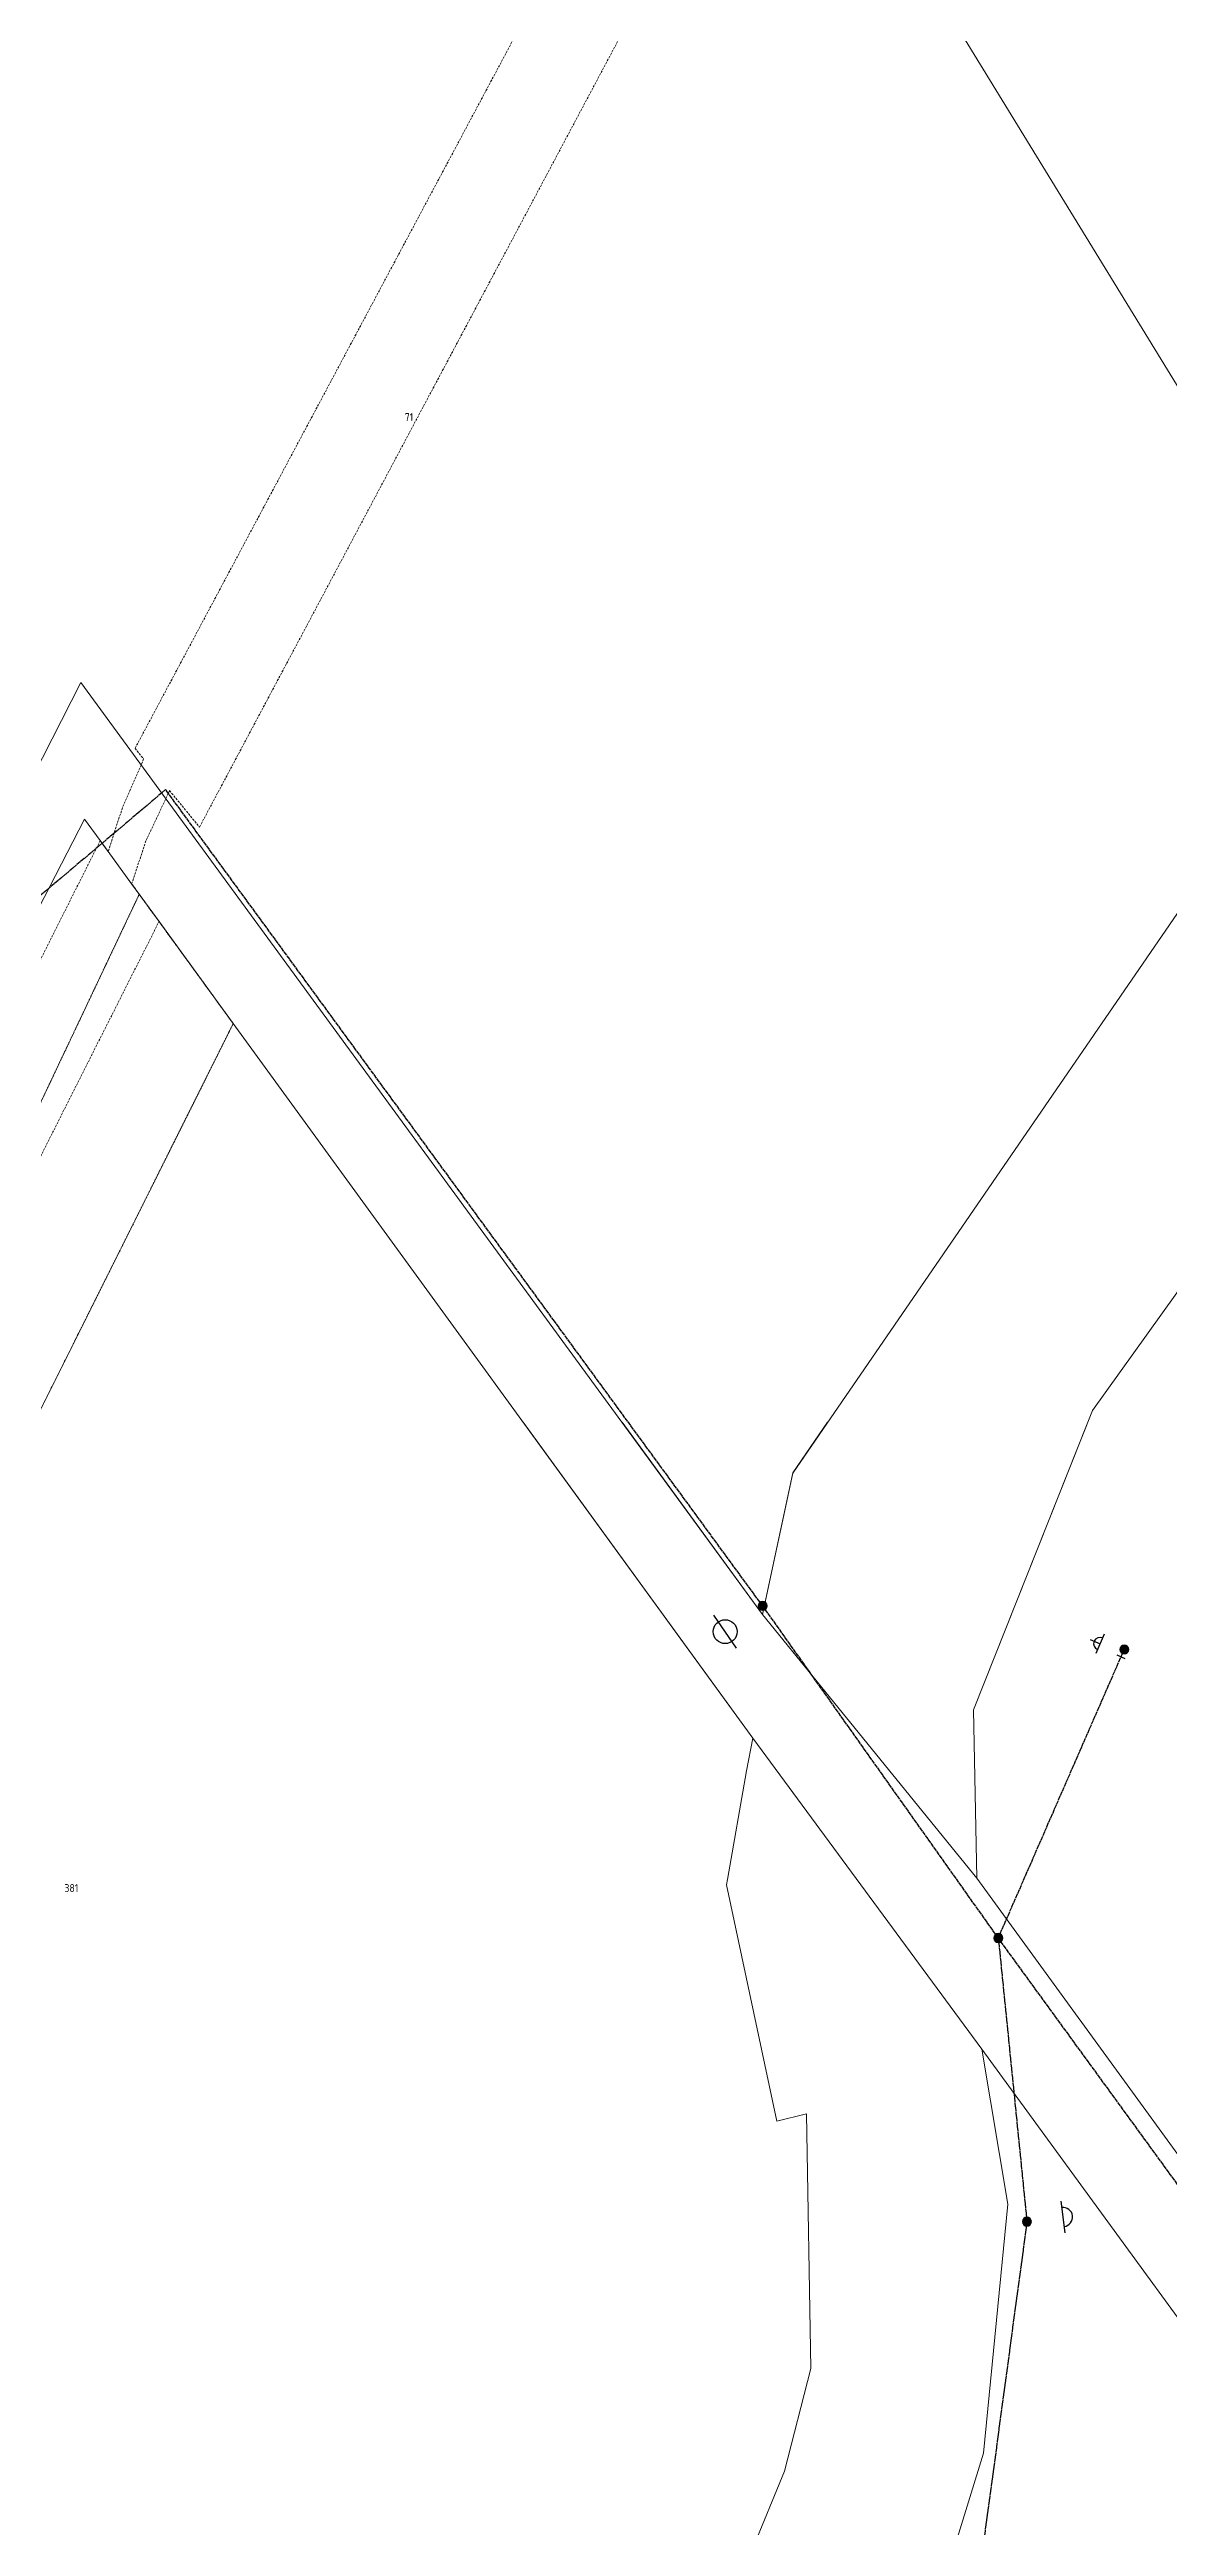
# Model space of a CAD drawing. Extents: x 294483 to 298733, y 6233899 to 6239242.
# Drawn here: x 297383 to 297636, y 6236645 to 6237206 of the extents above; entities that cross this region are included whole.
import ezdxf
from ezdxf.enums import TextEntityAlignment as Align

# ---------------------------------------------------------------- set-up
doc = ezdxf.new("R2010")
doc.units = 0
for name, pattern in [('Cable Exist OH', [1, 1, 0]), ('DASHED', [0.75, 0.5, -0.25]), ('HIDDEN', [9.525, 6.35, -3.175]), ('HIDDEN2', [0.1875, 0.125, -0.0625])]:
    doc.linetypes.add(name, pattern=pattern)
for name, color, linetype, lineweight in [('Cadastre Easements_SP_EXT', 9, 'Continuous', 5), ('Cadastre Land Parcels_SP_EXT', 9, 'Continuous', 5), ('Cadastre Other Property_SP_EXT', 9, 'HIDDEN', 5), ('Cadastre Roads_SP_EXT', 94, 'Continuous', 15)]:
    doc.layers.add(name, color=color, linetype=linetype, lineweight=lineweight)
doc.layers.add('Equip_SP_HV_EXT', color=7, linetype='Continuous')
doc.layers.add('SupportsOH_SP_TR_HV_LV_SL_EXT', color=7, linetype='Continuous')
doc.layers.add('Mains_HV_EXT', color=1, linetype='Continuous', lineweight=25, true_color=0xff0000)
doc.styles.add('HVSW_LABEL', font='arial.ttf')
doc.styles.add('POLE_LABEL', font='arial.ttf')
doc.styles.get("Standard").update_dxf_attribs({"font": 'isocp.shx'})

# ---------------------------------------------------------------- blocks, each defined once
blk = doc.blocks.new('POLE_EXT')
blk.add_hatch(color=256).paths.add_polyline_path([(-1, 0, 1), (1, 0, 1)])
blk.add_lwpolyline([(-1, 0, 1), (1, 0, 1)], format="xyb", close=True)
for tag, height, flags, p in [('pNumber', 2.5, 8, (-17.84, 2.07)), ('OWNED_BY', 0.2, 9, (1.35, -0.4)), ('PARENT', 0.2, 9, (1.35, -0.6)), ('SPECIAL_USE', 0.2, 9, (1.35, -0.8)), ('STATE', 0.2, 9, (1.35, -1)), ('USAGE', 0.2, 9, (1.35, -1.2)), ('cLV', 0.2, 9, (1.35, -1.4)), ('hDepth', 0.2, 9, (1.35, -1.6)), ('hDia', 0.2, 9, (1.35, -1.8)), ('cHV', 0.2, 9, (1.35, -2)), ('LBRACKET', 0.2, 9, (1.35, -2.2)), ('LExisting', 0.2, 9, (1.35, -2.4)), ('LANTNUMBER', 0.2, 9, (1.35, -2.6)), ('LOther', 0.2, 9, (1.35, -2.8)), ('LRemove', 0.2, 9, (1.35, -3)), ('LEGEND', 0.2, 9, (1.35, -3.2)), ('cLinedev', 0.2, 9, (1.35, -3.4)), ('LOCATION', 0.2, 9, (1.35, -3.6)), ('pExisting', 0.2, 9, (1.35, -3.8)), ('PFNUMBER', 0.2, 9, (1.35, -4)), ('NEWPFNUMBER', 0.2, 9, (1.35, -4.2)), ('pFooting', 0.2, 9, (1.35, -4.4)), ('pNew', 0.2, 9, (1.35, -4.6)), ('pRelocate', 0.2, 9, (1.35, -5)), ('pRemove', 0.2, 9, (1.35, -5.2)), ('pReplace', 0.2, 9, (1.35, -5.4)), ('pStay', 0.2, 9, (1.35, -5.6)), ('pType', 0.2, 9, (1.35, -5.8)), ('cspan', 0.2, 9, (1.35, -6)), ('STREETNAME', 0.2, 9, (1.35, -6.2)), ('SUBURB', 0.2, 9, (1.35, -6.4)), ('NOTES', 0.2, 9, (1.35, -6.6)), ('MAINTAINED_BY', 0.2, 9, (1.36, -6.81)), ('OPERATED_BY', 0.2, 9, (1.36, -7.01))]:
    blk.add_attdef(tag, text='', height=height, dxfattribs=dict(flags=flags)).set_placement(p, align=Align.MIDDLE_LEFT)
at = {"style": 'POLE_LABEL'}
for tag, height, flags, p in [('STRUCTURE_PLANT_NUMBER', 0.2, 9, (1.35, 0.03)), ('ASSET_NUM', 2.5, 8, (2, 2)), ('STREET_CODE', 0.2, 9, (1.35, -0.2))]:
    blk.add_attdef(tag, text='', height=height, dxfattribs=dict(at, flags=flags)).set_placement(p, align=Align.MIDDLE_LEFT)
at = {"flags": 1}
blk.add_attdef('Z', (1.35, -7.33), '', height=0.2, dxfattribs=at)
blk = doc.blocks.new('HV_USL_CLOSED_EXT')
blk.add_line((2.4, 5.5), (-2.4, 5.5))
blk.add_lwpolyline([(1.44, 5.5, 0.414214), (0, 6.94, 0.414214), (-1.44, 5.5)], format="xyb")
for tag, height, flags, p in [('STREET_CODE', 0.2, 9, (1.5, 0)), ('ASSET_NUM', 2.5, 8, (2, 2)), ('ACTUAL_STATUS', 0.2, 9, (1.5, -0.2)), ('STATE', 0.2, 9, (1.5, -1.8)), ('SWITCH_TYPE', 0.2, 9, (1.5, -2)), ('STREETNAME', 0.2, 9, (1.5, -2.8)), ('SUBURB', 0.2, 9, (1.5, -3)), ('Z', 0.2, 1, (1.5, -3.6)), ('CONSTRUCTED_VOLTAGE', 0.2, 9, (1.5, -0.4)), ('NO_PHASES', 0.2, 9, (1.5, -0.6)), ('OPERATING_VOLTAGE', 0.2, 9, (1.5, -0.8)), ('ORIENTATION', 0.2, 9, (1.5, -1)), ('OWNED_BY', 0.2, 9, (1.5, -1.2)), ('OPERATED_BY', 0.2, 9, (1.5, -1.4)), ('MAINTAINED_BY', 0.2, 9, (1.5, -1.6)), ('USAGE', 0.2, 9, (1.5, -2.2)), ('LEGEND', 0.2, 9, (1.5, -2.4)), ('LOCATION', 0.2, 9, (1.5, -2.6)), ('NOTES', 0.2, 9, (1.5, -3.2)), ('LABEL_ALIGNMENT', 0.2, 9, (1.5, -3.4))]:
    blk.add_attdef(tag, text='', height=height, dxfattribs=dict(flags=flags)).set_placement(p, align=Align.MIDDLE_LEFT)
blk = doc.blocks.new('HV_USL_OPEN_EXT')
for p, q in [((0, 7.9), (0, 5.5)), ((2.4, 5.5), (-2.4, 5.5))]:
    blk.add_line(p, q)
blk.add_lwpolyline([(1.44, 5.5, 1), (-1.44, 5.5)], format="xyb")
for tag, height, flags, p in [('STREET_CODE', 0.2, 9, (1.5, 0)), ('ASSET_NUM', 2.5, 8, (2, 2)), ('ACTUAL_STATUS', 0.2, 9, (1.5, -0.2)), ('STATE', 0.2, 9, (1.5, -1.8)), ('SWITCH_TYPE', 0.2, 9, (1.5, -2)), ('STREETNAME', 0.2, 9, (1.5, -2.8)), ('SUBURB', 0.2, 9, (1.5, -3)), ('Z', 0.2, 1, (1.5, -3.6)), ('CONSTRUCTED_VOLTAGE', 0.2, 9, (1.5, -0.4)), ('NO_PHASES', 0.2, 9, (1.5, -0.6)), ('OPERATING_VOLTAGE', 0.2, 9, (1.5, -0.8)), ('ORIENTATION', 0.2, 9, (1.5, -1)), ('OWNED_BY', 0.2, 9, (1.5, -1.2)), ('OPERATED_BY', 0.2, 9, (1.5, -1.4)), ('MAINTAINED_BY', 0.2, 9, (1.5, -1.6)), ('USAGE', 0.2, 9, (1.5, -2.2)), ('LEGEND', 0.2, 9, (1.5, -2.4)), ('LOCATION', 0.2, 9, (1.5, -2.6)), ('NOTES', 0.2, 9, (1.5, -3.2)), ('LABEL_ALIGNMENT', 0.2, 9, (1.5, -3.4))]:
    blk.add_attdef(tag, text='', height=height, dxfattribs=dict(flags=flags)).set_placement(p, align=Align.MIDDLE_LEFT)
blk = doc.blocks.new('HV_ABS_CLOSED_EXT')
blk.add_line((-3, 6.87), (3, 6.87))
blk.add_circle((0, 6.87), 1.8)
at = {"style": 'HVSW_LABEL'}
for tag, height, flags, p in [('ASSET_NUM', 3.5, 8, (2, 2)), ('STREET_CODE', 0.2, 9, (0, -0.2))]:
    blk.add_attdef(tag, text='', height=height, dxfattribs=dict(at, flags=flags)).set_placement(p, align=Align.MIDDLE_LEFT)
at = {"flags": 1}
blk.add_attdef('Z', (0, 0), '', height=0.2, dxfattribs=at)
at = {"flags": 9}
for tag, p in [('ACTUAL_STATUS', (0, -0.4)), ('STATE', (0, -1.6)), ('SWITCH_TYPE', (0, -1.8)), ('STREETNAME', (0, -2.6)), ('SUBURB', (0, -2.8)), ('CONSTRUCTED_VOLTAGE', (0, -0.6)), ('NO_PHASES', (0, -0.8)), ('OPERATING_VOLTAGE', (0, -1)), ('ORIENTATION', (0, -1.2)), ('OWNED_BY', (0, -1.4)), ('USAGE', (0, -2)), ('LEGEND', (0, -2.2)), ('LOCATION', (0, -2.4)), ('NOTES', (0, -3))]:
    blk.add_attdef(tag, text='', height=0.2, dxfattribs=at).set_placement(p, align=Align.MIDDLE_LEFT)
blk = doc.blocks.new('End Shackle_EXT')
blk.add_wipeout([(0, 0.25), (1.81, 0.25), (1.82, -0.25), (0, -0.25)])
blk.add_line((1.81, -1), (1.81, 1))
at = {"flags": 1}
blk.add_attdef('Z', (0, 0), '', height=0.2, dxfattribs=at)
at = {"flags": 9}
for tag, p in [('CONNECTOR_TYPE', (0, 0)), ('STATE', (0, -1.2)), ('CONSTRUCTED_VOLTAGE', (0, -0.2)), ('NO_PHASES', (0, -0.4)), ('OPERATING_VOLTAGE', (0, -0.6)), ('ORIENTATION', (0, -0.8)), ('OWNED_BY', (0, -1)), ('USAGE', (0, -1.4)), ('NOTES', (0, -1.6))]:
    blk.add_attdef(tag, text='', height=0.2, dxfattribs=at).set_placement(p, align=Align.MIDDLE_LEFT)

msp = doc.modelspace()

# ---------------------------------------------------------------- linework, layer by layer
at = {"layer": 'Cadastre Easements_SP_EXT', "linetype": 'DASHED'}
for points in [[(297533.31353, 6237293.89249), (297402.07684, 6237047.92571), (297404.03356, 6237045.53684), (297399.21967, 6237034.47582), (297395.98812, 6237024.58554), (297394.19782, 6237027.04886), (297311.02711, 6236861.3255), (297295.64647, 6236847.05305), (297293.17622, 6236842.24284), (297288.83128, 6236839.27227), (297279.26864, 6236834.04938), (297268.49716, 6236826.43242), (297271.05916, 6236831.13616), (297230.06481, 6236797.24178), (297200.86378, 6236740.57507), (297185.11871, 6236709.00183), (297046.42607, 6236576.87183)], [(297028.88637, 6236532.631), (297202.66079, 6236697.1676), (297204.75969, 6236701.32449), (297217.14618, 6236725.85921), (297244.84969, 6236780.73129), (297257.31496, 6236805.42182), (297269.97693, 6236814.51249), (297283.02669, 6236822.29565), (297275.99878, 6236808.81697), (297270.94447, 6236798.97712), (297269.11521, 6236795.41793), (297326.99681, 6236849.09525), (297407.51787, 6237008.72534), (297403.0301, 6237014.89933), (297401.31749, 6237017.25574), (297404.59383, 6237027.11118), (297409.89787, 6237038.37865), (297416.67692, 6237030.10512), (297546.17286, 6237273.42831)]]:
    msp.add_lwpolyline(points, dxfattribs=at)
msp.add_lwpolyline([(297344.2026, 6236825.11798), (297424.31033, 6236985.62321), (297407.51787, 6237008.72534), (297403.0301, 6237014.89933), (297326.87368, 6236853.91563), (297324.69601, 6236849.33351), (297270.94447, 6236798.97712), (297269.11521, 6236795.41793), (297242.37036, 6236743.36342), (297230.28684, 6236719.8458), (297344.2026, 6236825.11798)], close=True, dxfattribs=at)
at = {"layer": 'Cadastre Land Parcels_SP_EXT', "linetype": 'Continuous'}
for points in [[(297416.94511, 6237490.69837), (297362.0554, 6237357.161), (297215.64452, 6237000.94214), (297291.07537, 6236880.78575), (297296.41348, 6236879.39522), (297389.84625, 6237062.85208), (297544.17252, 6236851.83579), (297550.99604, 6236883.86688), (297676.31335, 6237066.3376), (297682.73575, 6237056.16451), (297683.03219, 6237056.5976), (297416.94511, 6237490.69837)], [(297617.78674, 6236895.34409), (297591.8671, 6236830.20841), (297592.63577, 6236792.1064), (297685.45277, 6236664.51435), (297697.05128, 6236648.57261), (297700.84376, 6236643.35824), (297761.28977, 6236560.26861), (297900.07135, 6236369.49223), (297988.10338, 6236320.11695), (298062.17779, 6236461.95166), (298063.54358, 6236464.56887), (298062.02126, 6236466.95429), (297939.06482, 6236659.58177), (297934.12534, 6236656.86536), (297837.72204, 6236810.04755), (297705.90162, 6237019.49528), (297618.85996, 6236898.041)]]:
    msp.add_lwpolyline(points, close=True, dxfattribs=at)
for points in [[(297527.15904, 6236604.46003), (297549.14803, 6236657.90497), (297555.07003, 6236681.08504), (297554.086, 6236738.74301), (297547.36001, 6236737.13704), (297535.95997, 6236790.653), (297535.95997, 6236790.653), (297536.174, 6236791.85), (297540.48402, 6236816.41203), (297541.91103, 6236823.84504), (297424.31002, 6236985.62296), (297407.51799, 6237008.72504), (297403.02998, 6237014.89904), (297401.31801, 6237017.25602), (297395.98802, 6237024.58604), (297394.19796, 6237027.04902), (297390.64204, 6237031.94), (297373.68704, 6236998.89397)], [(297527.15904, 6236604.46009), (297549.14803, 6236657.90504), (297555.07003, 6236681.0851), (297554.086, 6236738.74307), (297547.36, 6236737.1371), (297535.95997, 6236790.65306), (297536.174, 6236791.85006), (297540.48402, 6236816.41209), (297541.91103, 6236823.8451), (297489.93637, 6236895.34409)], [(297512.35288, 6236895.34409), (297544.17252, 6236851.83585), (297550.99604, 6236883.86694), (297558.87832, 6236895.34409)], [(297558.87832, 6236895.34409), (297550.99604, 6236883.86694), (297544.17252, 6236851.83585), (297592.63577, 6236792.1064), (297591.8671, 6236830.20841), (297617.78674, 6236895.34409)], [(297576.779, 6236605.62803), (297594.19802, 6236661.90703), (297599.65804, 6236718.3181), (297593.79602, 6236753.39003), (297593.79602, 6236753.39003), (297541.91103, 6236823.8451), (297540.48402, 6236816.41209), (297536.174, 6236791.85006), (297535.95997, 6236790.65306), (297547.36, 6236737.1371), (297554.086, 6236738.74307), (297555.07003, 6236681.0851), (297549.14803, 6236657.90504), (297527.15904, 6236604.46009)], [(297803.30703, 6236177.59607), (297737.69798, 6236281.99904), (297868.23398, 6236377.26506), (297868.23398, 6236377.26506), (297688.00903, 6236624.26409), (297684.21002, 6236629.47209), (297672.62599, 6236645.34908), (297672.62299, 6236645.35306), (297593.79602, 6236753.39003), (297599.65804, 6236718.3181), (297594.19802, 6236661.90703), (297576.779, 6236605.62803), (297545.81498, 6236557.90509), (297366.16198, 6236389.77402), (297359.73401, 6236385.11006), (297421.83997, 6236300.2081), (297421.84403, 6236300.20104), (297432.73103, 6236285.09704), (297436.26001, 6236280.20209)]]:
    msp.add_lwpolyline(points, dxfattribs=at)
at = {"layer": 'Cadastre Other Property_SP_EXT', "linetype": 'HIDDEN2'}
msp.add_lwpolyline([(297424.31007, 6236985.62301), (297403.03003, 6237014.89902), (297324.69598, 6236849.33303), (297270.94506, 6236798.97717), (297230.287, 6236719.84602), (297344.20297, 6236825.11798), (297424.31007, 6236985.62301)], close=True, dxfattribs=at)
at = {"layer": 'Cadastre Roads_SP_EXT', "linetype": 'Continuous'}
for points in [[(297685.4528, 6236664.51428), (297592.63578, 6236792.10637), (297544.17252, 6236851.83584), (297389.84631, 6237062.85205), (297389.84631, 6237062.85205), (297296.41353, 6236879.39527), (297304.07582, 6236880.97374), (297314.13782, 6236883.04036), (297373.68733, 6236998.89405), (297390.64239, 6237031.93983), (297394.19793, 6237027.04875), (297395.98806, 6237024.58555), (297401.31758, 6237017.25582), (297403.03, 6237014.89938), (297407.51779, 6237008.72531), (297424.31036, 6236985.62329), (297541.91057, 6236823.84513), (297593.79629, 6236753.39012), (297672.62489, 6236645.35078)], [(297489.9364, 6236895.34409), (297541.91057, 6236823.84519), (297593.79629, 6236753.39019), (297672.62488, 6236645.35084), (297684.21042, 6236629.47259), (297688.00942, 6236624.26431), (297868.23368, 6236377.26546), (297883.5315, 6236356.28128), (297927.00742, 6236330.66519), (297940.17672, 6236322.90683), (297975.41328, 6236300.66543), (297975.46882, 6236300.81679), (297981.31351, 6236309.74512), (297988.10334, 6236320.11689), (297900.07134, 6236369.49226), (297761.28977, 6236560.26861), (297700.84378, 6236643.35831), (297697.05131, 6236648.57259), (297685.45279, 6236664.51434), (297592.63577, 6236792.10643), (297544.17252, 6236851.8359), (297512.35291, 6236895.34409)]]:
    msp.add_lwpolyline(points, dxfattribs=at)
at = {"layer": 'Mains_HV_EXT', "linetype": 'Cable Exist OH'}
for p, q in [((297409.01308, 6237038.58406), (297368.76752, 6237004.57492)), ((297452.02963, 6236979.76588), (297409.01308, 6237038.58406)), ((297497.04374, 6236918.2145), (297452.02963, 6236979.76588)), ((297544.16994, 6236853.77518), (297497.04374, 6236918.2145)), ((297544.16993, 6236853.77524), (297513.76953, 6236895.34409)), ((297597.5167, 6236778.57869), (297544.22466, 6236853.74462)), ((297597.5167, 6236778.57869), (297603.99803, 6236714.3701)), ((297644.59485, 6236713.88053), (297597.5167, 6236778.57869)), ((297603.99803, 6236714.3701), (297593.181, 6236634.32309))]:
    msp.add_line(p, q, dxfattribs=at)

# ---------------------------------------------------------------- block references
at = {"layer": 'Equip_SP_HV_EXT', "xscale": 1.5, "yscale": 1.5, "rotation": 124.4702373975391}
msp.add_blockref('HV_ABS_CLOSED_EXT', (297544.16997, 6236853.77534), dxfattribs=at)
at = {"layer": 'Equip_SP_HV_EXT', "rotation": 66.70609701050793}
msp.add_blockref('HV_USL_OPEN_EXT', (297625.60112, 6236843.02222), dxfattribs=at)
at = {"layer": 'Equip_SP_HV_EXT', "xscale": 1.5, "yscale": 1.5, "zscale": 1.5, "rotation": 277.2767273257635}
msp.add_blockref('HV_USL_CLOSED_EXT', (297603.99803, 6236714.37007), dxfattribs=at)
at = {"layer": 'SupportsOH_SP_TR_HV_LV_SL_EXT', "zscale": 2}
for p in [(297544.17, 6236853.77531), (297597.51666, 6236778.5787), (297603.99798, 6236714.37008)]:
    msp.add_blockref('POLE_EXT', p, dxfattribs=at)

# ---------------------------------------------------------------- texts
at = {"layer": 'Cadastre Land Parcels_SP_EXT'}
for s, p in [('71', (297463.1221, 6237122.02805)), ('381', (297386.08304, 6236788.98836))]:
    msp.add_text(s, height=1.8, dxfattribs=at).set_placement(p)

# ---------------------------------------------------------------- next in the draw order: block references
at = {"layer": 'Mains_HV_EXT', "rotation": 243.776781902435}
msp.add_blockref('End Shackle_EXT', (297626.037, 6236843.90706), dxfattribs=at)

# ---------------------------------------------------------------- next in the draw order: linework, layer by layer
at = {"layer": 'Cadastre Land Parcels_SP_EXT', "linetype": 'Continuous'}
msp.add_lwpolyline([(297804.93792, 6237242.77485), (297782.70911, 6237201.97349), (297683.03219, 6237056.5976), (297682.73575, 6237056.16451), (297676.31335, 6237066.3376), (297550.99604, 6236883.86688), (297544.17252, 6236851.83579), (297592.63577, 6236792.10634), (297591.8671, 6236830.20835), (297618.85996, 6236898.041), (297705.9016, 6237019.49525), (297815.70417, 6237179.01813), (297815.70417, 6237179.01813), (297851.30451, 6237253.85697)], dxfattribs=at)
at = {"layer": 'Mains_HV_EXT', "linetype": 'Cable Exist OH'}
msp.add_line((297597.5167, 6236778.57869), (297626.037, 6236843.90706), dxfattribs=at)

# ---------------------------------------------------------------- next in the draw order: block references
at = {"layer": 'SupportsOH_SP_TR_HV_LV_SL_EXT', "zscale": 2}
msp.add_blockref('POLE_EXT', (297626.03704, 6236843.90702), dxfattribs=at)

doc.saveas('drawing.dxf')
